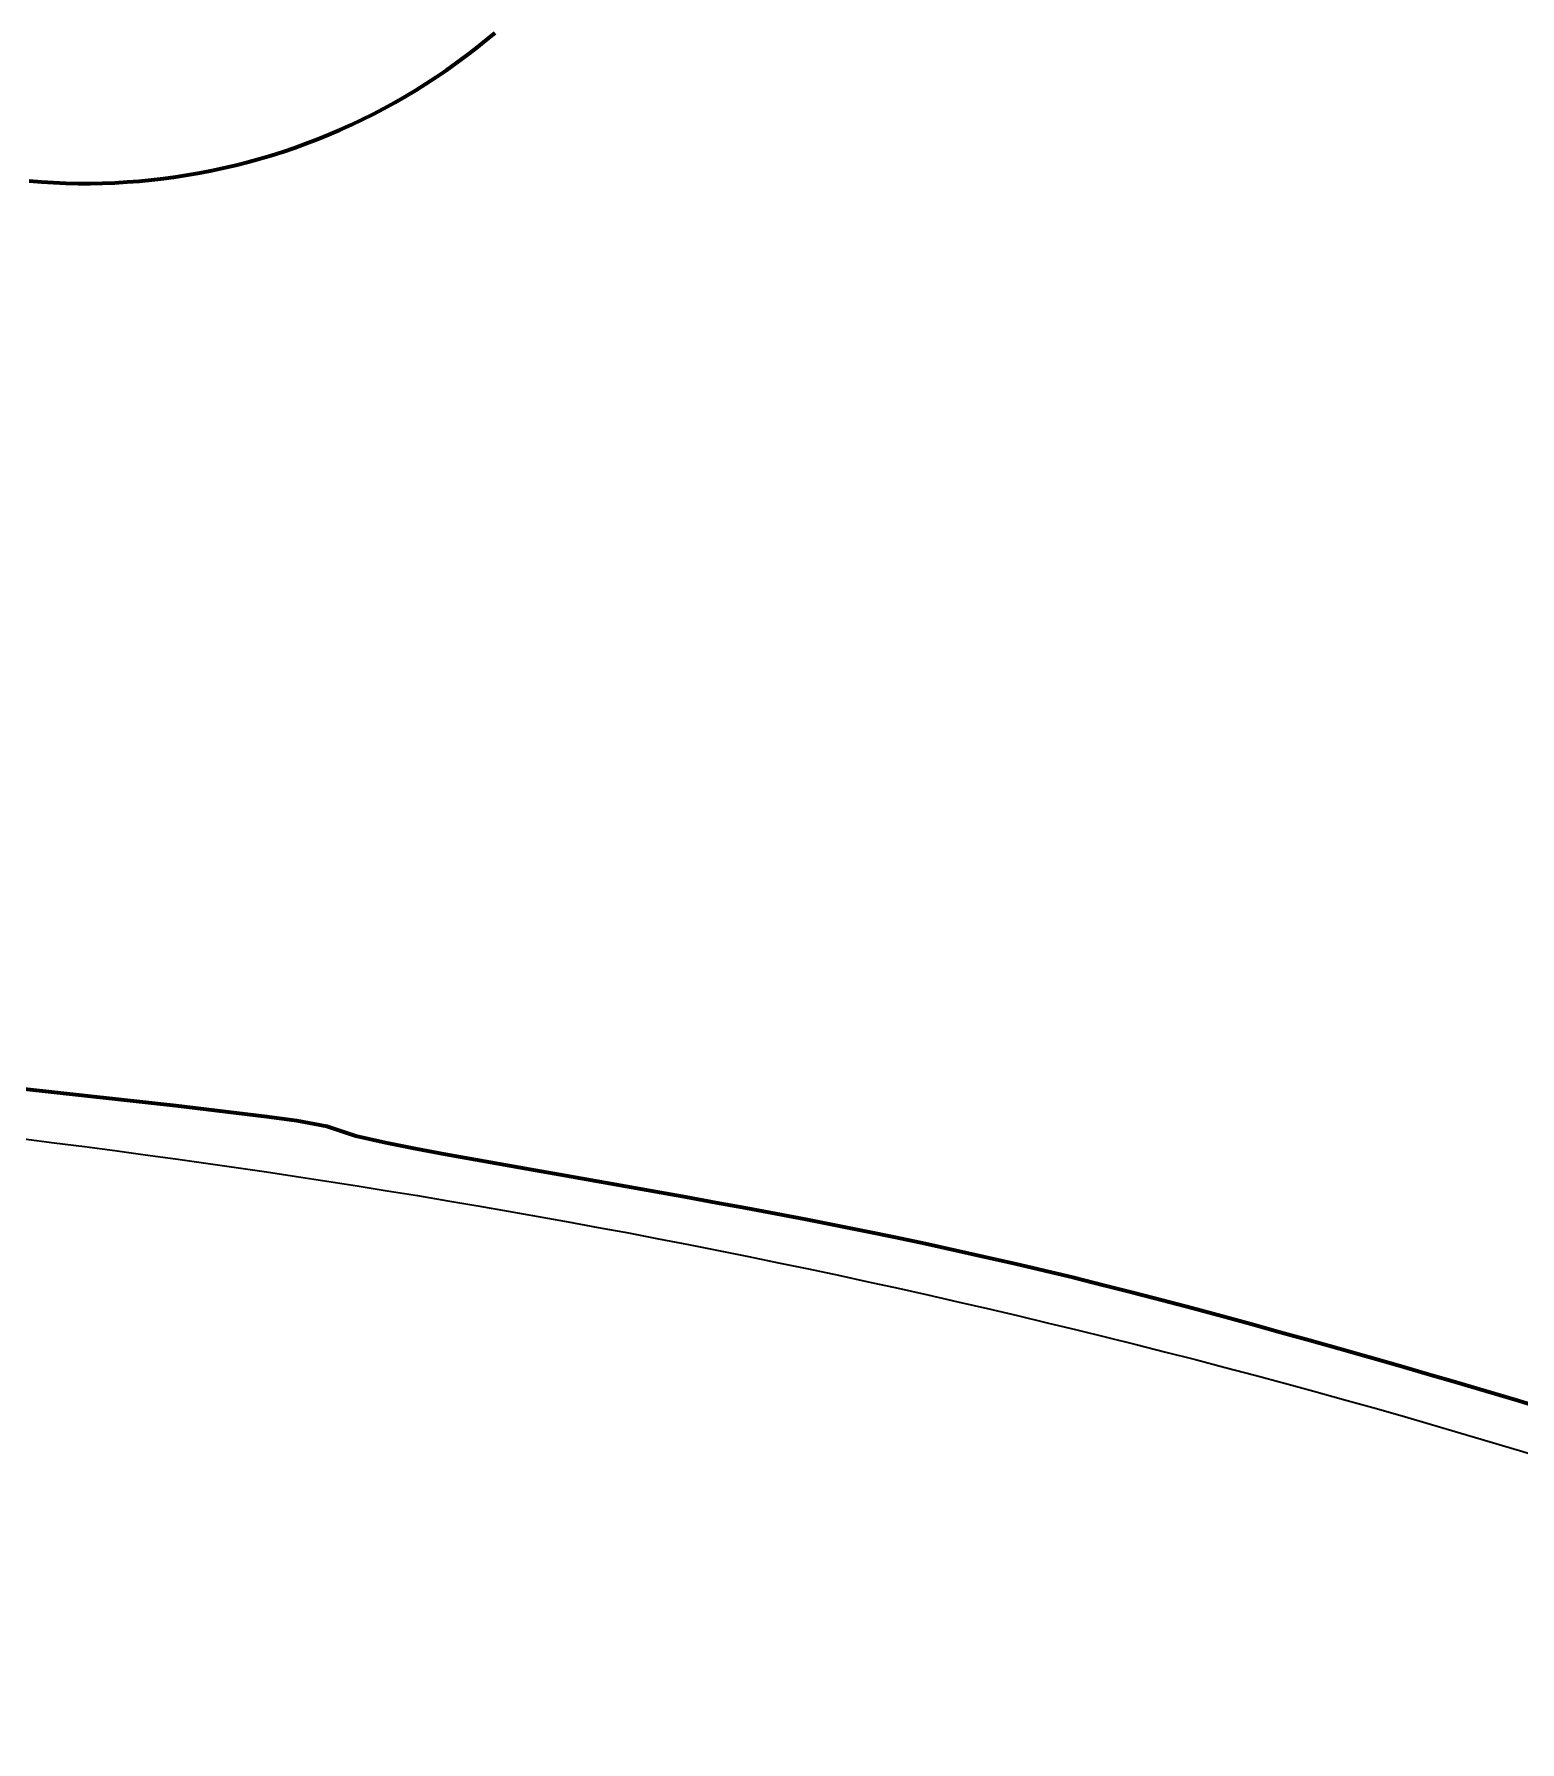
# Model space of a CAD drawing. Header units: millimetres. Extents: x 0 to 2382, y 0 to 420.
# Drawn here: x 990.83 to 1015.23, y 279.16 to 307.2 of the extents above; entities that cross this region are included whole.
import ezdxf

# ---------------------------------------------------------------- set-up
doc = ezdxf.new("R2010")
doc.units = ezdxf.units.MM
doc.linetypes.add('IRAM-E-TRAZOS', pattern=[5, 4, -1])
for name, color, linetype, lineweight in [('01-VISIBLE', 7, 'CONTINUOUS', 70), ('02-OCULTA', 4, 'IRAM-E-TRAZOS', 35), ('08-FINA', 5, 'CONTINUOUS', 18)]:
    doc.layers.add(name, color=color, linetype=linetype, lineweight=lineweight)

msp = doc.modelspace()

# ---------------------------------------------------------------- linework, layer by layer
at = {"layer": '01-VISIBLE'}
for points in [[(990.75, 304.786), (990.95, 304.77), (991.151, 304.758), (991.351, 304.75), (991.552, 304.746), (991.753, 304.745), (991.954, 304.749), (992.155, 304.756), (992.356, 304.768), (992.557, 304.783), (992.757, 304.802), (992.956, 304.825), (993.156, 304.852), (993.354, 304.883), (993.552, 304.917), (993.75, 304.956), (993.946, 304.998), (994.142, 305.044), (994.337, 305.094), (994.53, 305.147), (994.723, 305.204), (994.915, 305.265), (995.105, 305.33), (995.294, 305.398), (995.482, 305.47), (995.668, 305.546), (995.853, 305.625), (996.036, 305.707), (996.218, 305.794), (996.398, 305.883), (996.576, 305.977), (996.752, 306.073), (996.926, 306.173), (997.099, 306.276), (997.269, 306.383), (997.438, 306.493), (997.604, 306.606), (997.768, 306.723), (997.929, 306.842), (998.089, 306.965), (998.246, 307.09), (998.4, 307.219)], [(1015.633, 284.627), (1015.154, 284.772), (1014.673, 284.915), (1014.193, 285.057), (1013.712, 285.198), (1013.23, 285.337), (1012.749, 285.475), (1012.267, 285.612), (1011.784, 285.747), (1011.302, 285.882), (1010.819, 286.015), (1010.335, 286.147), (1009.851, 286.277), (1009.367, 286.405), (1008.882, 286.531), (1008.396, 286.654), (1007.91, 286.775), (1007.423, 286.892), (1006.935, 287.007), (1006.446, 287.119), (1005.957, 287.228), (1005.468, 287.334), (1004.977, 287.438), (1004.487, 287.539), (1003.995, 287.637), (1003.503, 287.733), (1003.011, 287.827), (1002.519, 287.919), (1002.026, 288.01), (1001.533, 288.1), (1001.04, 288.189), (1000.547, 288.277), (1000.053, 288.365), (999.56, 288.452), (999.066, 288.539), (998.573, 288.627), (998.08, 288.715), (997.587, 288.804), (997.094, 288.896), (996.602, 288.992), (996.113, 289.102), (995.64, 289.264), (995.147, 289.352), (994.65, 289.421), (994.153, 289.483), (993.656, 289.542), (993.158, 289.6), (992.66, 289.657), (992.162, 289.712), (991.664, 289.767), (991.166, 289.822), (990.668, 289.876)]]:
    msp.add_lwpolyline(points, dxfattribs=at)
at = {"layer": '02-OCULTA'}
msp.add_lwpolyline([(990.662, 289.057), (991.161, 288.995), (991.659, 288.931), (992.158, 288.866), (992.656, 288.799), (993.153, 288.731), (993.651, 288.661), (994.148, 288.59), (994.645, 288.517), (995.142, 288.442), (995.639, 288.366), (996.135, 288.288), (996.631, 288.208), (997.127, 288.127), (997.623, 288.044), (998.118, 287.96), (998.613, 287.874), (999.108, 287.786), (999.602, 287.697), (1000.096, 287.606), (1000.59, 287.514), (1001.084, 287.419), (1001.577, 287.323), (1002.07, 287.226), (1002.562, 287.127), (1003.055, 287.026), (1003.547, 286.923), (1004.038, 286.819), (1004.529, 286.713), (1005.02, 286.605), (1005.51, 286.496), (1006, 286.385), (1006.49, 286.272), (1006.979, 286.158), (1007.468, 286.041), (1007.956, 285.923), (1008.444, 285.804), (1008.932, 285.682), (1009.419, 285.559), (1009.906, 285.434), (1010.392, 285.307), (1010.878, 285.179), (1011.363, 285.048), (1011.848, 284.916), (1012.332, 284.782), (1012.816, 284.647), (1013.299, 284.509), (1013.782, 284.37), (1014.264, 284.229), (1014.745, 284.086), (1015.226, 283.941), (1015.707, 283.794)], dxfattribs=at)
at = {"layer": '08-FINA'}
msp.add_circle((990.667, 325.75), 65.25, dxfattribs=at)

doc.saveas('drawing.dxf')
